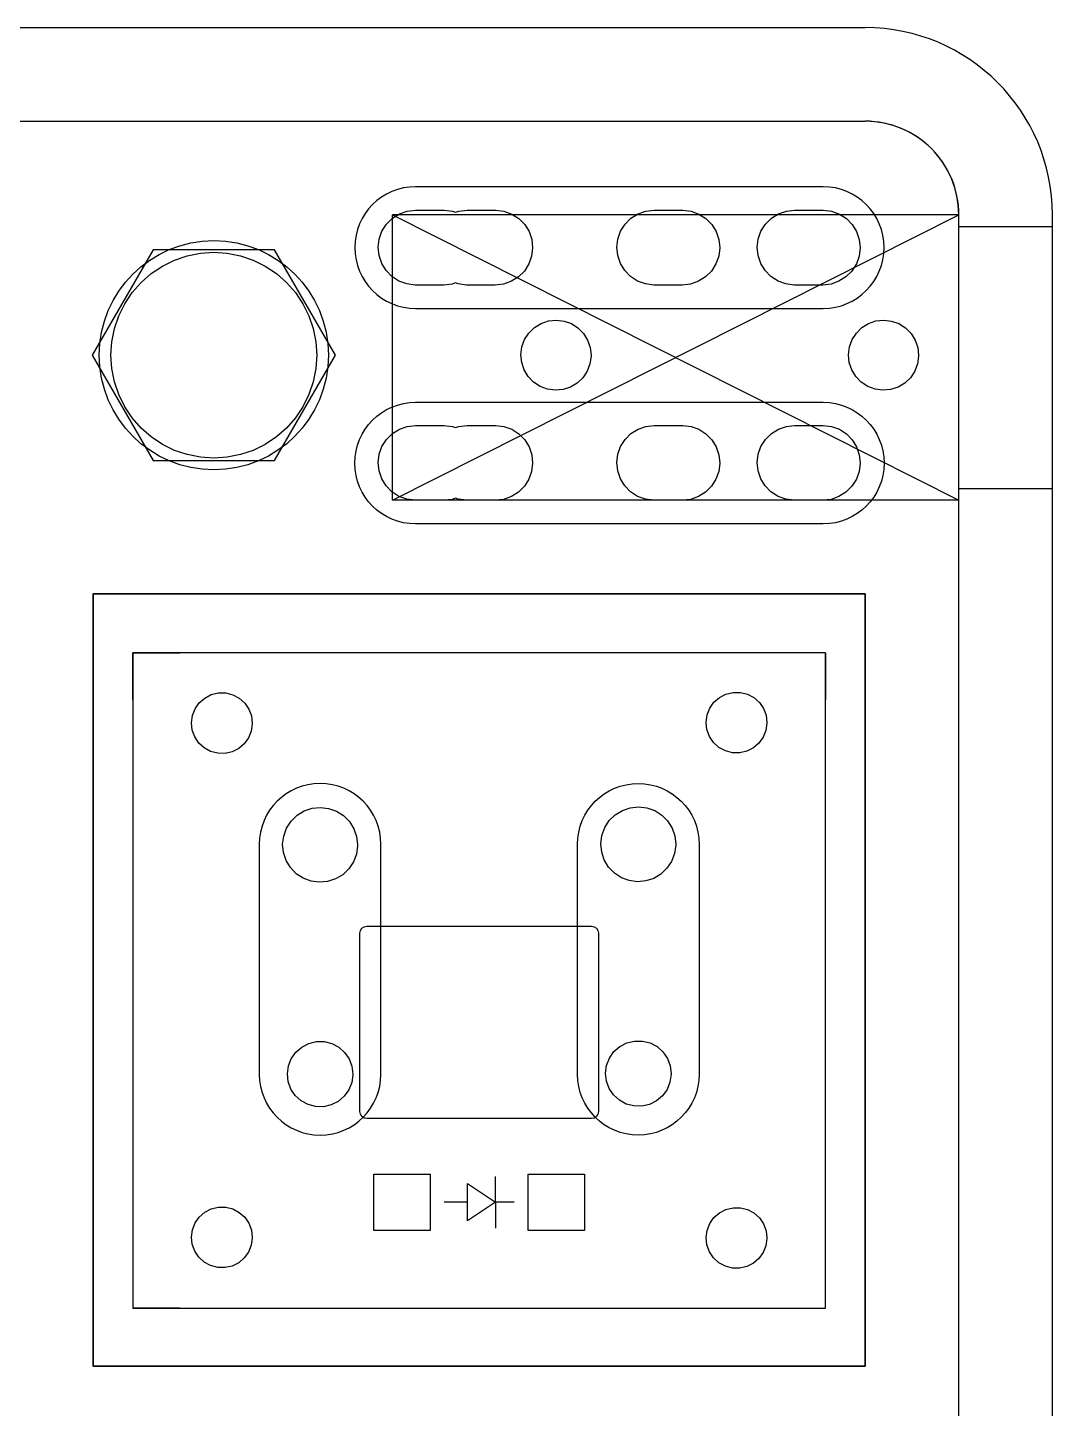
# Model space of a CAD drawing. Header units: inches. Extents: x -4 to 333, y -4 to 107.
# Drawn here: x 95.98 to 117.88, y 70.47 to 99.98 of the extents above; entities that cross this region are included whole.
import ezdxf

# ---------------------------------------------------------------- set-up
doc = ezdxf.new("R2010")
doc.units = ezdxf.units.IN
doc.header["$MEASUREMENT"] = 0
doc.layers.get('0').update_dxf_attribs({"color": 1})
for name, color, linetype in [('KICAD_EXPORT', 12, 'Continuous'), ('OUTLINE_CASE', 5, 'Continuous'), ('OUTLINE_CURVED', 6, 'Continuous')]:
    doc.layers.add(name, color=color, linetype=linetype)

# ---------------------------------------------------------------- blocks, each defined once
blk = doc.blocks.new('switch')
for points in [[(75.655, 33.601), (75.655, 17.101), (92.155, 17.101), (92.155, 33.601), (75.655, 33.601)], [(76.505, 32.339), (76.505, 18.339), (91.305, 18.339), (91.305, 32.339), (76.505, 32.339)]]:
    blk.add_lwpolyline(points)
for points in [[(79.205, 28.25), (79.205, 23.336, 1), (81.805, 23.336), (81.805, 28.25, 1)], [(88.605, 28.25), (88.605, 23.336, -1), (86.005, 23.336), (86.005, 28.25, -1)]]:
    blk.add_lwpolyline(points, format="xyb", close=True)

msp = doc.modelspace()

# ---------------------------------------------------------------- linework, layer by layer
at = {"linetype": 'Continuous'}
for p, q in [((115.882, 95.976), (103.782, 95.976)), ((103.782, 89.876), (103.782, 95.976)), ((115.882, 89.876), (115.882, 95.976)), ((115.882, 95.726), (117.882, 95.726)), ((117.882, 90.126), (117.882, 95.726)), ((115.882, 90.126), (117.882, 90.126)), ((115.882, 89.876), (103.782, 89.876))]:
    msp.add_line(p, q, dxfattribs=at)
for p, q in [((103.782, 89.876), (115.882, 95.976)), ((103.782, 95.976), (115.882, 89.876))]:
    msp.add_line(p, q)
at = {"layer": 'KICAD_EXPORT', "linetype": 'Continuous'}
for p, q in [((82.882, 97.976), (113.882, 97.976)), ((103.65, 95.777), (103.776, 95.903)), ((103.65, 95.777), (103.776, 95.903)), ((103.776, 95.903), (103.928, 95.997)), ((103.776, 95.903), (103.928, 95.997)), ((103.928, 95.997), (104.096, 96.056)), ((103.928, 95.997), (104.096, 96.056)), ((104.096, 96.056), (104.273, 96.076)), ((104.096, 96.056), (104.273, 96.076)), ((104.273, 96.076), (104.873, 96.076)), ((104.273, 96.076), (104.873, 96.076)), ((104.873, 96.076), (104.885, 96.076)), ((104.873, 96.076), (104.885, 96.076)), ((104.885, 96.076), (105.062, 96.054)), ((104.885, 96.076), (105.062, 96.054)), ((105.062, 96.054), (105.124, 96.031)), ((105.062, 96.054), (105.124, 96.031)), ((105.124, 96.031), (105.196, 96.056)), ((105.124, 96.031), (105.196, 96.056)), ((105.196, 96.056), (105.373, 96.076)), ((105.196, 96.056), (105.373, 96.076)), ((105.373, 96.076), (105.973, 96.076)), ((105.373, 96.076), (105.973, 96.076)), ((105.973, 96.076), (105.985, 96.076)), ((105.973, 96.076), (105.985, 96.076)), ((105.985, 96.076), (106.162, 96.054)), ((105.985, 96.076), (106.162, 96.054)), ((106.162, 96.054), (106.329, 95.993)), ((106.162, 96.054), (106.329, 95.993)), ((106.329, 95.993), (106.479, 95.896)), ((106.329, 95.993), (106.479, 95.896)), ((106.479, 95.896), (106.604, 95.769)), ((106.479, 95.896), (106.604, 95.769)), ((108.75, 95.777), (108.876, 95.903)), ((108.75, 95.777), (108.876, 95.903)), ((108.876, 95.903), (109.028, 95.997)), ((108.876, 95.903), (109.028, 95.997)), ((109.028, 95.997), (109.196, 96.056)), ((109.028, 95.997), (109.196, 96.056)), ((109.196, 96.056), (109.373, 96.076)), ((109.196, 96.056), (109.373, 96.076)), ((109.373, 96.076), (109.973, 96.076)), ((109.373, 96.076), (109.973, 96.076)), ((109.973, 96.076), (109.985, 96.076)), ((109.973, 96.076), (109.985, 96.076)), ((109.985, 96.076), (110.162, 96.054)), ((109.985, 96.076), (110.162, 96.054)), ((110.162, 96.054), (110.329, 95.993)), ((110.162, 96.054), (110.329, 95.993)), ((110.329, 95.993), (110.479, 95.896)), ((110.329, 95.993), (110.479, 95.896)), ((110.479, 95.896), (110.604, 95.769)), ((110.479, 95.896), (110.604, 95.769)), ((111.75, 95.777), (111.876, 95.903)), ((111.75, 95.777), (111.876, 95.903)), ((111.876, 95.903), (112.028, 95.997)), ((111.876, 95.903), (112.028, 95.997)), ((112.028, 95.997), (112.196, 96.056)), ((112.028, 95.997), (112.196, 96.056)), ((112.196, 96.056), (112.373, 96.076)), ((112.196, 96.056), (112.373, 96.076)), ((112.373, 96.076), (112.973, 96.076)), ((112.373, 96.076), (112.973, 96.076)), ((112.973, 96.076), (112.985, 96.076)), ((112.973, 96.076), (112.985, 96.076)), ((112.985, 96.076), (113.162, 96.054)), ((112.985, 96.076), (113.162, 96.054)), ((113.162, 96.054), (113.329, 95.993)), ((113.162, 96.054), (113.329, 95.993)), ((113.329, 95.993), (113.479, 95.896)), ((113.329, 95.993), (113.479, 95.896)), ((113.479, 95.896), (113.604, 95.769)), ((113.479, 95.896), (113.604, 95.769)), ((115.882, 41.756), (115.882, 95.976)), ((103.495, 95.459), (103.554, 95.627)), ((103.495, 95.459), (103.554, 95.627)), ((103.554, 95.627), (103.65, 95.777)), ((103.554, 95.627), (103.65, 95.777)), ((106.604, 95.769), (106.697, 95.617)), ((106.604, 95.769), (106.697, 95.617)), ((106.697, 95.617), (106.755, 95.448)), ((106.697, 95.617), (106.755, 95.448)), ((108.595, 95.459), (108.654, 95.627)), ((108.595, 95.459), (108.654, 95.627)), ((108.654, 95.627), (108.75, 95.777)), ((108.654, 95.627), (108.75, 95.777)), ((110.604, 95.769), (110.697, 95.617)), ((110.604, 95.769), (110.697, 95.617)), ((110.697, 95.617), (110.755, 95.448)), ((110.697, 95.617), (110.755, 95.448)), ((111.595, 95.459), (111.654, 95.627)), ((111.595, 95.459), (111.654, 95.627)), ((111.654, 95.627), (111.75, 95.777)), ((111.654, 95.627), (111.75, 95.777)), ((113.604, 95.769), (113.697, 95.617)), ((113.604, 95.769), (113.697, 95.617)), ((113.697, 95.617), (113.755, 95.448)), ((113.697, 95.617), (113.755, 95.448)), ((103.473, 95.282), (103.495, 95.459)), ((103.473, 95.282), (103.495, 95.459)), ((106.755, 95.448), (106.773, 95.27)), ((106.755, 95.448), (106.773, 95.27)), ((108.573, 95.282), (108.595, 95.459)), ((108.573, 95.282), (108.595, 95.459)), ((110.755, 95.448), (110.773, 95.27)), ((110.755, 95.448), (110.773, 95.27)), ((111.573, 95.282), (111.595, 95.459)), ((111.573, 95.282), (111.595, 95.459)), ((113.755, 95.448), (113.773, 95.27)), ((113.755, 95.448), (113.773, 95.27)), ((98.861, 94.881), (99.119, 95.009)), ((98.861, 94.881), (99.119, 95.009)), ((99.119, 95.009), (99.391, 95.101)), ((99.119, 95.009), (99.391, 95.101)), ((99.391, 95.101), (99.674, 95.157)), ((99.391, 95.101), (99.674, 95.157)), ((99.674, 95.157), (99.961, 95.176)), ((99.674, 95.157), (99.961, 95.176)), ((99.961, 95.176), (100.248, 95.157)), ((99.961, 95.176), (100.248, 95.157)), ((100.248, 95.157), (100.53, 95.101)), ((100.248, 95.157), (100.53, 95.101)), ((100.53, 95.101), (100.803, 95.009)), ((100.53, 95.101), (100.803, 95.009)), ((100.803, 95.009), (101.061, 94.881)), ((100.803, 95.009), (101.061, 94.881)), ((103.492, 95.104), (103.473, 95.282)), ((103.492, 95.104), (103.473, 95.282)), ((103.55, 94.935), (103.492, 95.104)), ((103.55, 94.935), (103.492, 95.104)), ((106.752, 95.093), (106.692, 94.925)), ((106.752, 95.093), (106.692, 94.925)), ((106.773, 95.27), (106.752, 95.093)), ((106.773, 95.27), (106.752, 95.093)), ((108.592, 95.104), (108.573, 95.282)), ((108.592, 95.104), (108.573, 95.282)), ((108.65, 94.935), (108.592, 95.104)), ((108.65, 94.935), (108.592, 95.104)), ((110.752, 95.093), (110.692, 94.925)), ((110.752, 95.093), (110.692, 94.925)), ((110.773, 95.27), (110.752, 95.093)), ((110.773, 95.27), (110.752, 95.093)), ((111.592, 95.104), (111.573, 95.282)), ((111.592, 95.104), (111.573, 95.282)), ((111.65, 94.935), (111.592, 95.104)), ((111.65, 94.935), (111.592, 95.104)), ((113.752, 95.093), (113.692, 94.925)), ((113.752, 95.093), (113.692, 94.925)), ((113.773, 95.27), (113.752, 95.093)), ((113.773, 95.27), (113.752, 95.093)), ((98.405, 94.532), (98.622, 94.721)), ((98.405, 94.532), (98.622, 94.721)), ((98.622, 94.721), (98.861, 94.881)), ((98.622, 94.721), (98.861, 94.881)), ((101.061, 94.881), (101.3, 94.721)), ((101.061, 94.881), (101.3, 94.721)), ((101.3, 94.721), (101.517, 94.532)), ((101.3, 94.721), (101.517, 94.532)), ((103.643, 94.783), (103.55, 94.935)), ((103.643, 94.783), (103.55, 94.935)), ((103.768, 94.656), (103.643, 94.783)), ((103.768, 94.656), (103.643, 94.783)), ((106.597, 94.775), (106.47, 94.649)), ((106.597, 94.775), (106.47, 94.649)), ((106.692, 94.925), (106.597, 94.775)), ((106.692, 94.925), (106.597, 94.775)), ((108.743, 94.783), (108.65, 94.935)), ((108.743, 94.783), (108.65, 94.935)), ((108.868, 94.656), (108.743, 94.783)), ((108.868, 94.656), (108.743, 94.783)), ((110.597, 94.775), (110.47, 94.649)), ((110.597, 94.775), (110.47, 94.649)), ((110.692, 94.925), (110.597, 94.775)), ((110.692, 94.925), (110.597, 94.775)), ((111.743, 94.783), (111.65, 94.935)), ((111.743, 94.783), (111.65, 94.935)), ((111.868, 94.656), (111.743, 94.783)), ((111.868, 94.656), (111.743, 94.783)), ((113.597, 94.775), (113.47, 94.649)), ((113.597, 94.775), (113.47, 94.649)), ((113.692, 94.925), (113.597, 94.775)), ((113.692, 94.925), (113.597, 94.775)), ((98.216, 94.315), (98.405, 94.532)), ((98.216, 94.315), (98.405, 94.532)), ((101.517, 94.532), (101.706, 94.315)), ((101.517, 94.532), (101.706, 94.315)), ((103.918, 94.559), (103.768, 94.656)), ((103.918, 94.559), (103.768, 94.656)), ((104.085, 94.498), (103.918, 94.559)), ((104.085, 94.498), (103.918, 94.559)), ((104.262, 94.476), (104.085, 94.498)), ((104.262, 94.476), (104.085, 94.498)), ((104.273, 94.476), (104.262, 94.476)), ((104.273, 94.476), (104.262, 94.476)), ((104.873, 94.476), (104.273, 94.476)), ((104.873, 94.476), (104.273, 94.476)), ((105.051, 94.496), (104.873, 94.476)), ((105.051, 94.496), (104.873, 94.476)), ((105.123, 94.521), (105.051, 94.496)), ((105.123, 94.521), (105.051, 94.496)), ((105.185, 94.498), (105.123, 94.521)), ((105.185, 94.498), (105.123, 94.521)), ((105.362, 94.476), (105.185, 94.498)), ((105.362, 94.476), (105.185, 94.498)), ((105.373, 94.476), (105.362, 94.476)), ((105.373, 94.476), (105.362, 94.476)), ((105.973, 94.476), (105.373, 94.476)), ((105.973, 94.476), (105.373, 94.476)), ((106.151, 94.496), (105.973, 94.476)), ((106.151, 94.496), (105.973, 94.476)), ((106.319, 94.555), (106.151, 94.496)), ((106.319, 94.555), (106.151, 94.496)), ((106.47, 94.649), (106.319, 94.555)), ((106.47, 94.649), (106.319, 94.555)), ((109.018, 94.559), (108.868, 94.656)), ((109.018, 94.559), (108.868, 94.656)), ((109.185, 94.498), (109.018, 94.559)), ((109.185, 94.498), (109.018, 94.559)), ((109.362, 94.476), (109.185, 94.498)), ((109.362, 94.476), (109.185, 94.498)), ((109.373, 94.476), (109.362, 94.476)), ((109.373, 94.476), (109.362, 94.476)), ((109.973, 94.476), (109.373, 94.476)), ((109.973, 94.476), (109.373, 94.476)), ((110.151, 94.496), (109.973, 94.476)), ((110.151, 94.496), (109.973, 94.476)), ((110.319, 94.555), (110.151, 94.496)), ((110.319, 94.555), (110.151, 94.496)), ((110.47, 94.649), (110.319, 94.555)), ((110.47, 94.649), (110.319, 94.555)), ((112.018, 94.559), (111.868, 94.656)), ((112.018, 94.559), (111.868, 94.656)), ((112.185, 94.498), (112.018, 94.559)), ((112.185, 94.498), (112.018, 94.559)), ((112.362, 94.476), (112.185, 94.498)), ((112.362, 94.476), (112.185, 94.498)), ((112.373, 94.476), (112.362, 94.476)), ((112.373, 94.476), (112.362, 94.476)), ((112.973, 94.476), (112.373, 94.476)), ((112.973, 94.476), (112.373, 94.476)), ((113.151, 94.496), (112.973, 94.476)), ((113.151, 94.496), (112.973, 94.476)), ((113.319, 94.555), (113.151, 94.496)), ((113.319, 94.555), (113.151, 94.496)), ((113.47, 94.649), (113.319, 94.555)), ((113.47, 94.649), (113.319, 94.555)), ((98.056, 94.076), (98.216, 94.315)), ((98.056, 94.076), (98.216, 94.315)), ((101.706, 94.315), (101.866, 94.076)), ((101.706, 94.315), (101.866, 94.076)), ((97.928, 93.818), (98.056, 94.076)), ((97.928, 93.818), (98.056, 94.076)), ((101.866, 94.076), (101.993, 93.818)), ((101.866, 94.076), (101.993, 93.818)), ((97.78, 93.263), (97.836, 93.545)), ((97.78, 93.263), (97.836, 93.545)), ((97.836, 93.545), (97.928, 93.818)), ((97.836, 93.545), (97.928, 93.818)), ((101.993, 93.818), (102.086, 93.545)), ((101.993, 93.818), (102.086, 93.545)), ((102.086, 93.545), (102.142, 93.263)), ((102.086, 93.545), (102.142, 93.263)), ((106.692, 93.45), (106.812, 93.567)), ((106.692, 93.45), (106.812, 93.567)), ((106.812, 93.567), (106.954, 93.655)), ((106.812, 93.567), (106.954, 93.655)), ((106.954, 93.655), (107.112, 93.708)), ((106.954, 93.655), (107.112, 93.708)), ((107.112, 93.708), (107.279, 93.726)), ((107.112, 93.708), (107.279, 93.726)), ((107.279, 93.726), (107.445, 93.706)), ((107.279, 93.726), (107.445, 93.706)), ((107.445, 93.706), (107.602, 93.65)), ((107.445, 93.706), (107.602, 93.65)), ((107.602, 93.65), (107.743, 93.56)), ((107.602, 93.65), (107.743, 93.56)), ((107.743, 93.56), (107.861, 93.442)), ((107.743, 93.56), (107.861, 93.442)), ((113.692, 93.45), (113.812, 93.567)), ((113.692, 93.45), (113.812, 93.567)), ((113.812, 93.567), (113.954, 93.655)), ((113.812, 93.567), (113.954, 93.655)), ((113.954, 93.655), (114.112, 93.708)), ((113.954, 93.655), (114.112, 93.708)), ((114.112, 93.708), (114.279, 93.726)), ((114.112, 93.708), (114.279, 93.726)), ((114.279, 93.726), (114.445, 93.706)), ((114.279, 93.726), (114.445, 93.706)), ((114.445, 93.706), (114.602, 93.65)), ((114.445, 93.706), (114.602, 93.65)), ((114.602, 93.65), (114.743, 93.56)), ((114.602, 93.65), (114.743, 93.56)), ((114.743, 93.56), (114.861, 93.442)), ((114.743, 93.56), (114.861, 93.442)), ((97.761, 92.976), (97.78, 93.263)), ((97.761, 92.976), (97.78, 93.263)), ((102.142, 93.263), (102.161, 92.976)), ((102.142, 93.263), (102.161, 92.976)), ((106.544, 93.152), (106.602, 93.309)), ((106.544, 93.152), (106.602, 93.309)), ((106.602, 93.309), (106.692, 93.45)), ((106.602, 93.309), (106.692, 93.45)), ((107.861, 93.442), (107.95, 93.3)), ((107.861, 93.442), (107.95, 93.3)), ((107.95, 93.3), (108.005, 93.142)), ((107.95, 93.3), (108.005, 93.142)), ((113.544, 93.152), (113.602, 93.309)), ((113.544, 93.152), (113.602, 93.309)), ((113.602, 93.309), (113.692, 93.45)), ((113.602, 93.309), (113.692, 93.45)), ((114.861, 93.442), (114.95, 93.3)), ((114.861, 93.442), (114.95, 93.3)), ((114.95, 93.3), (115.005, 93.142)), ((114.95, 93.3), (115.005, 93.142)), ((97.78, 92.689), (97.761, 92.976)), ((97.78, 92.689), (97.761, 92.976)), ((102.161, 92.976), (102.142, 92.689)), ((102.161, 92.976), (102.142, 92.689)), ((106.523, 92.986), (106.544, 93.152)), ((106.523, 92.986), (106.544, 93.152)), ((106.54, 92.82), (106.523, 92.986)), ((106.54, 92.82), (106.523, 92.986)), ((108.023, 92.955), (108, 92.789)), ((108.023, 92.955), (108, 92.789)), ((108.005, 93.142), (108.023, 92.976)), ((108.005, 93.142), (108.023, 92.976)), ((108.023, 92.976), (108.023, 92.955)), ((108.023, 92.976), (108.023, 92.955)), ((113.523, 92.986), (113.544, 93.152)), ((113.523, 92.986), (113.544, 93.152)), ((113.54, 92.82), (113.523, 92.986)), ((113.54, 92.82), (113.523, 92.986)), ((115.023, 92.955), (115, 92.789)), ((115.023, 92.955), (115, 92.789)), ((115.005, 93.142), (115.023, 92.976)), ((115.005, 93.142), (115.023, 92.976)), ((115.023, 92.976), (115.023, 92.955)), ((115.023, 92.976), (115.023, 92.955)), ((97.836, 92.407), (97.78, 92.689)), ((97.836, 92.407), (97.78, 92.689)), ((102.142, 92.689), (102.086, 92.407)), ((102.142, 92.689), (102.086, 92.407)), ((106.593, 92.661), (106.54, 92.82)), ((106.593, 92.661), (106.54, 92.82)), ((106.679, 92.518), (106.593, 92.661)), ((106.679, 92.518), (106.593, 92.661)), ((108, 92.789), (107.94, 92.633)), ((108, 92.789), (107.94, 92.633)), ((113.593, 92.661), (113.54, 92.82)), ((113.593, 92.661), (113.54, 92.82)), ((113.679, 92.518), (113.593, 92.661)), ((113.679, 92.518), (113.593, 92.661)), ((115, 92.789), (114.94, 92.633)), ((115, 92.789), (114.94, 92.633)), ((97.928, 92.134), (97.836, 92.407)), ((97.928, 92.134), (97.836, 92.407)), ((102.086, 92.407), (101.993, 92.134)), ((102.086, 92.407), (101.993, 92.134)), ((106.795, 92.398), (106.679, 92.518)), ((106.795, 92.398), (106.679, 92.518)), ((106.935, 92.307), (106.795, 92.398)), ((106.935, 92.307), (106.795, 92.398)), ((107.727, 92.379), (107.583, 92.293)), ((107.727, 92.379), (107.583, 92.293)), ((107.848, 92.494), (107.727, 92.379)), ((107.848, 92.494), (107.727, 92.379)), ((107.94, 92.633), (107.848, 92.494)), ((107.94, 92.633), (107.848, 92.494)), ((113.795, 92.398), (113.679, 92.518)), ((113.795, 92.398), (113.679, 92.518)), ((113.935, 92.307), (113.795, 92.398)), ((113.935, 92.307), (113.795, 92.398)), ((114.727, 92.379), (114.583, 92.293)), ((114.727, 92.379), (114.583, 92.293)), ((114.848, 92.494), (114.727, 92.379)), ((114.848, 92.494), (114.727, 92.379)), ((114.94, 92.633), (114.848, 92.494)), ((114.94, 92.633), (114.848, 92.494)), ((98.056, 91.876), (97.928, 92.134)), ((98.056, 91.876), (97.928, 92.134)), ((101.993, 92.134), (101.866, 91.876)), ((101.993, 92.134), (101.866, 91.876)), ((107.092, 92.248), (106.935, 92.307)), ((107.092, 92.248), (106.935, 92.307)), ((107.258, 92.226), (107.092, 92.248)), ((107.258, 92.226), (107.092, 92.248)), ((107.424, 92.241), (107.258, 92.226)), ((107.424, 92.241), (107.258, 92.226)), ((107.583, 92.293), (107.424, 92.241)), ((107.583, 92.293), (107.424, 92.241)), ((114.092, 92.248), (113.935, 92.307)), ((114.092, 92.248), (113.935, 92.307)), ((114.258, 92.226), (114.092, 92.248)), ((114.258, 92.226), (114.092, 92.248)), ((114.424, 92.241), (114.258, 92.226)), ((114.424, 92.241), (114.258, 92.226)), ((114.583, 92.293), (114.424, 92.241)), ((114.583, 92.293), (114.424, 92.241)), ((98.216, 91.637), (98.056, 91.876)), ((98.216, 91.637), (98.056, 91.876)), ((101.866, 91.876), (101.706, 91.637)), ((101.866, 91.876), (101.706, 91.637)), ((98.405, 91.42), (98.216, 91.637)), ((98.405, 91.42), (98.216, 91.637)), ((101.706, 91.637), (101.517, 91.42)), ((101.706, 91.637), (101.517, 91.42)), ((104.096, 91.456), (104.273, 91.476)), ((104.096, 91.456), (104.273, 91.476)), ((104.273, 91.476), (104.873, 91.476)), ((104.273, 91.476), (104.873, 91.476)), ((104.873, 91.476), (104.885, 91.476)), ((104.873, 91.476), (104.885, 91.476)), ((104.885, 91.476), (105.062, 91.454)), ((104.885, 91.476), (105.062, 91.454)), ((105.196, 91.456), (105.373, 91.476)), ((105.196, 91.456), (105.373, 91.476)), ((105.373, 91.476), (105.973, 91.476)), ((105.373, 91.476), (105.973, 91.476)), ((105.973, 91.476), (105.985, 91.476)), ((105.973, 91.476), (105.985, 91.476)), ((105.985, 91.476), (106.162, 91.454)), ((105.985, 91.476), (106.162, 91.454)), ((109.196, 91.456), (109.373, 91.476)), ((109.196, 91.456), (109.373, 91.476)), ((109.373, 91.476), (109.973, 91.476)), ((109.373, 91.476), (109.973, 91.476)), ((109.973, 91.476), (109.985, 91.476)), ((109.973, 91.476), (109.985, 91.476)), ((109.985, 91.476), (110.162, 91.454)), ((109.985, 91.476), (110.162, 91.454)), ((112.196, 91.456), (112.373, 91.476)), ((112.196, 91.456), (112.373, 91.476)), ((112.373, 91.476), (112.973, 91.476)), ((112.373, 91.476), (112.973, 91.476)), ((112.973, 91.476), (112.985, 91.476)), ((112.973, 91.476), (112.985, 91.476)), ((112.985, 91.476), (113.162, 91.454)), ((112.985, 91.476), (113.162, 91.454)), ((98.622, 91.231), (98.405, 91.42)), ((98.622, 91.231), (98.405, 91.42)), ((98.861, 91.071), (98.622, 91.231)), ((98.861, 91.071), (98.622, 91.231)), ((101.3, 91.231), (101.061, 91.071)), ((101.3, 91.231), (101.061, 91.071)), ((101.517, 91.42), (101.3, 91.231)), ((101.517, 91.42), (101.3, 91.231)), ((103.554, 91.027), (103.65, 91.177)), ((103.554, 91.027), (103.65, 91.177)), ((103.65, 91.177), (103.776, 91.303)), ((103.65, 91.177), (103.776, 91.303)), ((103.776, 91.303), (103.928, 91.397)), ((103.776, 91.303), (103.928, 91.397)), ((103.928, 91.397), (104.096, 91.456)), ((103.928, 91.397), (104.096, 91.456)), ((105.062, 91.454), (105.124, 91.431)), ((105.062, 91.454), (105.124, 91.431)), ((105.124, 91.431), (105.196, 91.456)), ((105.124, 91.431), (105.196, 91.456)), ((106.162, 91.454), (106.329, 91.393)), ((106.162, 91.454), (106.329, 91.393)), ((106.329, 91.393), (106.479, 91.296)), ((106.329, 91.393), (106.479, 91.296)), ((106.479, 91.296), (106.604, 91.169)), ((106.479, 91.296), (106.604, 91.169)), ((108.654, 91.027), (108.75, 91.177)), ((108.654, 91.027), (108.75, 91.177)), ((108.75, 91.177), (108.876, 91.303)), ((108.75, 91.177), (108.876, 91.303)), ((108.876, 91.303), (109.028, 91.397)), ((108.876, 91.303), (109.028, 91.397)), ((109.028, 91.397), (109.196, 91.456)), ((109.028, 91.397), (109.196, 91.456)), ((110.162, 91.454), (110.329, 91.393)), ((110.162, 91.454), (110.329, 91.393)), ((110.329, 91.393), (110.479, 91.296)), ((110.329, 91.393), (110.479, 91.296)), ((110.479, 91.296), (110.604, 91.169)), ((110.479, 91.296), (110.604, 91.169)), ((111.654, 91.027), (111.75, 91.177)), ((111.654, 91.027), (111.75, 91.177)), ((111.75, 91.177), (111.876, 91.303)), ((111.75, 91.177), (111.876, 91.303)), ((111.876, 91.303), (112.028, 91.397)), ((111.876, 91.303), (112.028, 91.397)), ((112.028, 91.397), (112.196, 91.456)), ((112.028, 91.397), (112.196, 91.456)), ((113.162, 91.454), (113.329, 91.393)), ((113.162, 91.454), (113.329, 91.393)), ((113.329, 91.393), (113.479, 91.296)), ((113.329, 91.393), (113.479, 91.296)), ((113.479, 91.296), (113.604, 91.169)), ((113.479, 91.296), (113.604, 91.169)), ((99.119, 90.943), (98.861, 91.071)), ((99.119, 90.943), (98.861, 91.071)), ((99.391, 90.851), (99.119, 90.943)), ((99.391, 90.851), (99.119, 90.943)), ((100.803, 90.943), (100.53, 90.851)), ((100.803, 90.943), (100.53, 90.851)), ((101.061, 91.071), (100.803, 90.943)), ((101.061, 91.071), (100.803, 90.943)), ((103.495, 90.859), (103.554, 91.027)), ((103.495, 90.859), (103.554, 91.027)), ((106.604, 91.169), (106.697, 91.017)), ((106.604, 91.169), (106.697, 91.017)), ((106.697, 91.017), (106.755, 90.848)), ((106.697, 91.017), (106.755, 90.848)), ((108.595, 90.859), (108.654, 91.027)), ((108.595, 90.859), (108.654, 91.027)), ((110.604, 91.169), (110.697, 91.017)), ((110.604, 91.169), (110.697, 91.017)), ((110.697, 91.017), (110.755, 90.848)), ((110.697, 91.017), (110.755, 90.848)), ((111.595, 90.859), (111.654, 91.027)), ((111.595, 90.859), (111.654, 91.027)), ((113.604, 91.169), (113.697, 91.017)), ((113.604, 91.169), (113.697, 91.017)), ((113.697, 91.017), (113.755, 90.848)), ((113.697, 91.017), (113.755, 90.848)), ((99.674, 90.795), (99.391, 90.851)), ((99.674, 90.795), (99.391, 90.851)), ((99.961, 90.776), (99.674, 90.795)), ((99.961, 90.776), (99.674, 90.795)), ((100.248, 90.795), (99.961, 90.776)), ((100.248, 90.795), (99.961, 90.776)), ((100.53, 90.851), (100.248, 90.795)), ((100.53, 90.851), (100.248, 90.795)), ((103.473, 90.682), (103.495, 90.859)), ((103.473, 90.682), (103.495, 90.859)), ((103.492, 90.504), (103.473, 90.682)), ((103.492, 90.504), (103.473, 90.682)), ((106.773, 90.67), (106.752, 90.493)), ((106.773, 90.67), (106.752, 90.493)), ((106.755, 90.848), (106.773, 90.67)), ((106.755, 90.848), (106.773, 90.67)), ((108.573, 90.682), (108.595, 90.859)), ((108.573, 90.682), (108.595, 90.859)), ((108.592, 90.504), (108.573, 90.682)), ((108.592, 90.504), (108.573, 90.682)), ((110.773, 90.67), (110.752, 90.493)), ((110.773, 90.67), (110.752, 90.493)), ((110.755, 90.848), (110.773, 90.67)), ((110.755, 90.848), (110.773, 90.67)), ((111.573, 90.682), (111.595, 90.859)), ((111.573, 90.682), (111.595, 90.859)), ((111.592, 90.504), (111.573, 90.682)), ((111.592, 90.504), (111.573, 90.682)), ((113.773, 90.67), (113.752, 90.493)), ((113.773, 90.67), (113.752, 90.493)), ((113.755, 90.848), (113.773, 90.67)), ((113.755, 90.848), (113.773, 90.67)), ((103.55, 90.335), (103.492, 90.504)), ((103.55, 90.335), (103.492, 90.504)), ((103.643, 90.183), (103.55, 90.335)), ((103.643, 90.183), (103.55, 90.335)), ((106.692, 90.325), (106.597, 90.175)), ((106.692, 90.325), (106.597, 90.175)), ((106.752, 90.493), (106.692, 90.325)), ((106.752, 90.493), (106.692, 90.325)), ((108.65, 90.335), (108.592, 90.504)), ((108.65, 90.335), (108.592, 90.504)), ((108.743, 90.183), (108.65, 90.335)), ((108.743, 90.183), (108.65, 90.335)), ((110.692, 90.325), (110.597, 90.175)), ((110.692, 90.325), (110.597, 90.175)), ((110.752, 90.493), (110.692, 90.325)), ((110.752, 90.493), (110.692, 90.325)), ((111.65, 90.335), (111.592, 90.504)), ((111.65, 90.335), (111.592, 90.504)), ((111.743, 90.183), (111.65, 90.335)), ((111.743, 90.183), (111.65, 90.335)), ((113.692, 90.325), (113.597, 90.175)), ((113.692, 90.325), (113.597, 90.175)), ((113.752, 90.493), (113.692, 90.325)), ((113.752, 90.493), (113.692, 90.325)), ((103.768, 90.056), (103.643, 90.183)), ((103.768, 90.056), (103.643, 90.183)), ((103.918, 89.959), (103.768, 90.056)), ((103.918, 89.959), (103.768, 90.056)), ((106.47, 90.049), (106.319, 89.955)), ((106.47, 90.049), (106.319, 89.955)), ((106.597, 90.175), (106.47, 90.049)), ((106.597, 90.175), (106.47, 90.049)), ((108.868, 90.056), (108.743, 90.183)), ((108.868, 90.056), (108.743, 90.183)), ((109.018, 89.959), (108.868, 90.056)), ((109.018, 89.959), (108.868, 90.056)), ((110.47, 90.049), (110.319, 89.955)), ((110.47, 90.049), (110.319, 89.955)), ((110.597, 90.175), (110.47, 90.049)), ((110.597, 90.175), (110.47, 90.049)), ((111.868, 90.056), (111.743, 90.183)), ((111.868, 90.056), (111.743, 90.183)), ((112.018, 89.959), (111.868, 90.056)), ((112.018, 89.959), (111.868, 90.056)), ((113.47, 90.049), (113.319, 89.955)), ((113.47, 90.049), (113.319, 89.955)), ((113.597, 90.175), (113.47, 90.049)), ((113.597, 90.175), (113.47, 90.049)), ((104.085, 89.898), (103.918, 89.959)), ((104.085, 89.898), (103.918, 89.959)), ((104.262, 89.876), (104.085, 89.898)), ((104.262, 89.876), (104.085, 89.898)), ((104.273, 89.876), (104.262, 89.876)), ((104.273, 89.876), (104.262, 89.876)), ((104.873, 89.876), (104.273, 89.876)), ((104.873, 89.876), (104.273, 89.876)), ((105.051, 89.896), (104.873, 89.876)), ((105.051, 89.896), (104.873, 89.876)), ((105.123, 89.921), (105.051, 89.896)), ((105.123, 89.921), (105.051, 89.896)), ((105.185, 89.898), (105.123, 89.921)), ((105.185, 89.898), (105.123, 89.921)), ((105.362, 89.876), (105.185, 89.898)), ((105.362, 89.876), (105.185, 89.898)), ((105.373, 89.876), (105.362, 89.876)), ((105.373, 89.876), (105.362, 89.876)), ((105.973, 89.876), (105.373, 89.876)), ((105.973, 89.876), (105.373, 89.876)), ((106.151, 89.896), (105.973, 89.876)), ((106.151, 89.896), (105.973, 89.876)), ((106.319, 89.955), (106.151, 89.896)), ((106.319, 89.955), (106.151, 89.896)), ((109.185, 89.898), (109.018, 89.959)), ((109.185, 89.898), (109.018, 89.959)), ((109.362, 89.876), (109.185, 89.898)), ((109.362, 89.876), (109.185, 89.898)), ((109.373, 89.876), (109.362, 89.876)), ((109.373, 89.876), (109.362, 89.876)), ((109.973, 89.876), (109.373, 89.876)), ((109.973, 89.876), (109.373, 89.876)), ((110.151, 89.896), (109.973, 89.876)), ((110.151, 89.896), (109.973, 89.876)), ((110.319, 89.955), (110.151, 89.896)), ((110.319, 89.955), (110.151, 89.896)), ((112.185, 89.898), (112.018, 89.959)), ((112.185, 89.898), (112.018, 89.959)), ((112.362, 89.876), (112.185, 89.898)), ((112.362, 89.876), (112.185, 89.898)), ((112.373, 89.876), (112.362, 89.876)), ((112.373, 89.876), (112.362, 89.876)), ((112.973, 89.876), (112.373, 89.876)), ((112.973, 89.876), (112.373, 89.876)), ((113.151, 89.896), (112.973, 89.876)), ((113.151, 89.896), (112.973, 89.876)), ((113.319, 89.955), (113.151, 89.896)), ((113.319, 89.955), (113.151, 89.896)), ((97.382, 71.376), (97.382, 87.876)), ((97.382, 87.876), (113.882, 87.876)), ((113.882, 87.876), (113.882, 71.376)), ((98.232, 85.614), (98.232, 86.614)), ((98.232, 86.614), (99.232, 86.614)), ((113.032, 86.614), (112.032, 86.614)), ((113.032, 86.614), (113.032, 85.614)), ((99.649, 85.549), (99.767, 85.651)), ((99.649, 85.549), (99.767, 85.651)), ((99.767, 85.651), (99.906, 85.723)), ((99.767, 85.651), (99.906, 85.723)), ((99.906, 85.723), (100.057, 85.759)), ((99.906, 85.723), (100.057, 85.759)), ((100.057, 85.759), (100.214, 85.759)), ((100.057, 85.759), (100.214, 85.759)), ((100.214, 85.759), (100.365, 85.721)), ((100.214, 85.759), (100.365, 85.721)), ((100.365, 85.721), (100.503, 85.647)), ((100.365, 85.721), (100.503, 85.647)), ((100.503, 85.647), (100.62, 85.544)), ((100.503, 85.647), (100.62, 85.544)), ((110.649, 85.561), (110.767, 85.664)), ((110.649, 85.561), (110.767, 85.664)), ((110.767, 85.664), (110.906, 85.735)), ((110.767, 85.664), (110.906, 85.735)), ((110.906, 85.735), (111.057, 85.772)), ((110.906, 85.735), (111.057, 85.772)), ((111.057, 85.772), (111.214, 85.771)), ((111.057, 85.772), (111.214, 85.771)), ((111.214, 85.771), (111.365, 85.733)), ((111.214, 85.771), (111.365, 85.733)), ((111.365, 85.733), (111.503, 85.66)), ((111.365, 85.733), (111.503, 85.66)), ((111.503, 85.66), (111.62, 85.556)), ((111.503, 85.66), (111.62, 85.556)), ((99.482, 85.121), (99.503, 85.275)), ((99.482, 85.121), (99.503, 85.275)), ((99.503, 85.275), (99.559, 85.421)), ((99.503, 85.275), (99.559, 85.421)), ((99.559, 85.421), (99.649, 85.549)), ((99.559, 85.421), (99.649, 85.549)), ((100.62, 85.544), (100.708, 85.415)), ((100.62, 85.544), (100.708, 85.415)), ((100.708, 85.415), (100.763, 85.269)), ((100.708, 85.415), (100.763, 85.269)), ((100.763, 85.269), (100.782, 85.114)), ((100.763, 85.269), (100.782, 85.114)), ((110.482, 85.133), (110.503, 85.288)), ((110.482, 85.133), (110.503, 85.288)), ((110.503, 85.288), (110.559, 85.433)), ((110.503, 85.288), (110.559, 85.433)), ((110.559, 85.433), (110.649, 85.561)), ((110.559, 85.433), (110.649, 85.561)), ((111.62, 85.556), (111.708, 85.427)), ((111.62, 85.556), (111.708, 85.427)), ((111.708, 85.427), (111.763, 85.281)), ((111.708, 85.427), (111.763, 85.281)), ((111.763, 85.281), (111.782, 85.126)), ((111.763, 85.281), (111.782, 85.126)), ((99.499, 84.965), (99.482, 85.121)), ((99.499, 84.965), (99.482, 85.121)), ((100.782, 85.1), (100.76, 84.945)), ((100.782, 85.1), (100.76, 84.945)), ((100.782, 85.114), (100.782, 85.1)), ((100.782, 85.114), (100.782, 85.1)), ((110.499, 84.978), (110.482, 85.133)), ((110.499, 84.978), (110.482, 85.133)), ((110.553, 84.831), (110.499, 84.978)), ((110.553, 84.831), (110.499, 84.978)), ((111.782, 85.112), (111.76, 84.958)), ((111.782, 85.112), (111.76, 84.958)), ((111.782, 85.126), (111.782, 85.112)), ((111.782, 85.126), (111.782, 85.112)), ((99.553, 84.819), (99.499, 84.965)), ((99.553, 84.819), (99.499, 84.965)), ((99.64, 84.689), (99.553, 84.819)), ((99.64, 84.689), (99.553, 84.819)), ((99.756, 84.584), (99.64, 84.689)), ((99.756, 84.584), (99.64, 84.689)), ((100.702, 84.801), (100.611, 84.674)), ((100.702, 84.801), (100.611, 84.674)), ((100.76, 84.945), (100.702, 84.801)), ((100.76, 84.945), (100.702, 84.801)), ((110.64, 84.701), (110.553, 84.831)), ((110.64, 84.701), (110.553, 84.831)), ((110.756, 84.596), (110.64, 84.701)), ((110.756, 84.596), (110.64, 84.701)), ((111.611, 84.686), (111.492, 84.585)), ((111.611, 84.686), (111.492, 84.585)), ((111.702, 84.813), (111.611, 84.686)), ((111.702, 84.813), (111.611, 84.686)), ((111.76, 84.958), (111.702, 84.813)), ((111.76, 84.958), (111.702, 84.813)), ((99.893, 84.509), (99.756, 84.584)), ((99.893, 84.509), (99.756, 84.584)), ((100.044, 84.47), (99.893, 84.509)), ((100.044, 84.47), (99.893, 84.509)), ((100.2, 84.467), (100.044, 84.47)), ((100.2, 84.467), (100.044, 84.47)), ((100.352, 84.502), (100.2, 84.467)), ((100.352, 84.502), (100.2, 84.467)), ((100.492, 84.572), (100.352, 84.502)), ((100.492, 84.572), (100.352, 84.502)), ((100.611, 84.674), (100.492, 84.572)), ((100.611, 84.674), (100.492, 84.572)), ((110.893, 84.522), (110.756, 84.596)), ((110.893, 84.522), (110.756, 84.596)), ((111.044, 84.482), (110.893, 84.522)), ((111.044, 84.482), (110.893, 84.522)), ((111.2, 84.48), (111.044, 84.482)), ((111.2, 84.48), (111.044, 84.482)), ((111.352, 84.514), (111.2, 84.48)), ((111.352, 84.514), (111.2, 84.48)), ((111.492, 84.585), (111.352, 84.514)), ((111.492, 84.585), (111.352, 84.514)), ((101.74, 83.144), (101.892, 83.238)), ((101.892, 83.238), (102.06, 83.295)), ((102.06, 83.295), (102.238, 83.314)), ((102.238, 83.314), (102.415, 83.293)), ((102.415, 83.293), (102.583, 83.233)), ((102.583, 83.233), (102.733, 83.137)), ((108.54, 83.156), (108.692, 83.25)), ((108.692, 83.25), (108.86, 83.307)), ((108.86, 83.307), (109.038, 83.326)), ((109.038, 83.326), (109.215, 83.305)), ((109.215, 83.305), (109.383, 83.245)), ((109.383, 83.245), (109.533, 83.15)), ((101.516, 82.869), (101.612, 83.019)), ((101.612, 83.019), (101.74, 83.144)), ((102.733, 83.137), (102.859, 83.011)), ((102.859, 83.011), (102.954, 82.859)), ((108.316, 82.882), (108.412, 83.032)), ((108.412, 83.032), (108.54, 83.156)), ((109.533, 83.15), (109.659, 83.023)), ((109.659, 83.023), (109.754, 82.872)), ((101.432, 82.525), (101.455, 82.702)), ((101.455, 82.702), (101.516, 82.869)), ((102.954, 82.859), (103.012, 82.691)), ((103.012, 82.691), (103.032, 82.514)), ((108.232, 82.537), (108.255, 82.714)), ((108.255, 82.714), (108.316, 82.882)), ((109.754, 82.872), (109.812, 82.703)), ((109.812, 82.703), (109.832, 82.526)), ((101.45, 82.347), (101.432, 82.525)), ((101.506, 82.178), (101.45, 82.347)), ((103.032, 82.491), (103.007, 82.315)), ((103.032, 82.514), (103.032, 82.491)), ((108.25, 82.36), (108.232, 82.537)), ((108.306, 82.19), (108.25, 82.36)), ((109.807, 82.327), (109.744, 82.16)), ((109.832, 82.504), (109.807, 82.327)), ((109.832, 82.526), (109.832, 82.504)), ((101.598, 82.026), (101.506, 82.178)), ((101.722, 81.897), (101.598, 82.026)), ((102.944, 82.148), (102.845, 81.999)), ((103.007, 82.315), (102.944, 82.148)), ((108.398, 82.038), (108.306, 82.19)), ((108.522, 81.91), (108.398, 82.038)), ((109.744, 82.16), (109.645, 82.012)), ((101.871, 81.8), (101.722, 81.897)), ((102.039, 81.737), (101.871, 81.8)), ((102.215, 81.714), (102.039, 81.737)), ((102.393, 81.73), (102.215, 81.714)), ((102.563, 81.785), (102.393, 81.73)), ((102.716, 81.876), (102.563, 81.785)), ((102.845, 81.999), (102.716, 81.876)), ((108.671, 81.812), (108.522, 81.91)), ((108.839, 81.75), (108.671, 81.812)), ((109.015, 81.726), (108.839, 81.75)), ((109.193, 81.742), (109.015, 81.726)), ((109.363, 81.797), (109.193, 81.742)), ((109.516, 81.889), (109.363, 81.797)), ((109.645, 82.012), (109.516, 81.889)), ((103.082, 80.626), (103.094, 80.683)), ((103.082, 80.626), (103.094, 80.683)), ((103.082, 76.814), (103.082, 80.626)), ((103.082, 76.814), (103.082, 80.626)), ((103.094, 80.683), (103.126, 80.732)), ((103.094, 80.683), (103.126, 80.732)), ((103.126, 80.732), (103.175, 80.764)), ((103.126, 80.732), (103.175, 80.764)), ((103.175, 80.764), (103.232, 80.776)), ((103.175, 80.764), (103.232, 80.776)), ((103.232, 80.776), (108.032, 80.776)), ((103.232, 80.776), (108.032, 80.776)), ((108.032, 80.776), (108.09, 80.764)), ((108.032, 80.776), (108.09, 80.764)), ((108.09, 80.764), (108.138, 80.732)), ((108.09, 80.764), (108.138, 80.732)), ((108.138, 80.732), (108.171, 80.683)), ((108.138, 80.732), (108.171, 80.683)), ((108.171, 80.683), (108.182, 80.626)), ((108.171, 80.683), (108.182, 80.626)), ((108.182, 80.626), (108.182, 76.814)), ((108.182, 80.626), (108.182, 76.814)), ((101.712, 78.082), (101.839, 78.193)), ((101.839, 78.193), (101.988, 78.27)), ((101.988, 78.27), (102.152, 78.309)), ((102.152, 78.309), (102.32, 78.308)), ((102.32, 78.308), (102.483, 78.267)), ((102.483, 78.267), (102.632, 78.189)), ((102.632, 78.189), (102.757, 78.077)), ((108.512, 78.094), (108.639, 78.205)), ((108.639, 78.205), (108.788, 78.282)), ((108.788, 78.282), (108.952, 78.321)), ((108.952, 78.321), (109.12, 78.321)), ((109.12, 78.321), (109.283, 78.28)), ((109.283, 78.28), (109.432, 78.201)), ((109.432, 78.201), (109.557, 78.089)), ((101.554, 77.788), (101.615, 77.944)), ((101.615, 77.944), (101.712, 78.082)), ((102.757, 78.077), (102.853, 77.938)), ((102.853, 77.938), (102.912, 77.781)), ((108.354, 77.8), (108.415, 77.957)), ((108.415, 77.957), (108.512, 78.094)), ((109.557, 78.089), (109.653, 77.95)), ((109.653, 77.95), (109.712, 77.793)), ((101.532, 77.621), (101.554, 77.788)), ((101.551, 77.454), (101.532, 77.621)), ((102.932, 77.599), (102.908, 77.433)), ((102.912, 77.781), (102.932, 77.614)), ((102.932, 77.614), (102.932, 77.599)), ((108.332, 77.633), (108.354, 77.8)), ((108.351, 77.466), (108.332, 77.633)), ((109.732, 77.611), (109.708, 77.445)), ((109.712, 77.793), (109.732, 77.626)), ((109.732, 77.626), (109.732, 77.611)), ((101.608, 77.296), (101.551, 77.454)), ((102.908, 77.433), (102.846, 77.276)), ((108.408, 77.308), (108.351, 77.466)), ((108.502, 77.169), (108.408, 77.308)), ((109.708, 77.445), (109.646, 77.289)), ((101.702, 77.156), (101.608, 77.296)), ((101.827, 77.043), (101.702, 77.156)), ((101.974, 76.963), (101.827, 77.043)), ((102.62, 77.031), (102.469, 76.955)), ((102.747, 77.14), (102.62, 77.031)), ((102.846, 77.276), (102.747, 77.14)), ((108.627, 77.055), (108.502, 77.169)), ((108.774, 76.975), (108.627, 77.055)), ((109.42, 77.043), (109.269, 76.967)), ((109.547, 77.152), (109.42, 77.043)), ((109.646, 77.289), (109.547, 77.152)), ((102.137, 76.92), (101.974, 76.963)), ((102.305, 76.918), (102.137, 76.92)), ((102.469, 76.955), (102.305, 76.918)), ((103.094, 76.756), (103.082, 76.814)), ((103.094, 76.756), (103.082, 76.814)), ((103.126, 76.707), (103.094, 76.756)), ((103.126, 76.707), (103.094, 76.756)), ((108.171, 76.756), (108.138, 76.707)), ((108.171, 76.756), (108.138, 76.707)), ((108.182, 76.814), (108.171, 76.756)), ((108.182, 76.814), (108.171, 76.756)), ((108.937, 76.933), (108.774, 76.975)), ((109.105, 76.93), (108.937, 76.933)), ((109.269, 76.967), (109.105, 76.93)), ((103.175, 76.675), (103.126, 76.707)), ((103.175, 76.675), (103.126, 76.707)), ((103.232, 76.664), (103.175, 76.675)), ((103.232, 76.664), (103.175, 76.675)), ((108.032, 76.664), (103.232, 76.664)), ((108.032, 76.664), (103.232, 76.664)), ((108.09, 76.675), (108.032, 76.664)), ((108.09, 76.675), (108.032, 76.664)), ((108.138, 76.707), (108.09, 76.675)), ((108.138, 76.707), (108.09, 76.675)), ((103.382, 74.276), (103.382, 75.476)), ((103.382, 75.476), (104.582, 75.476)), ((103.382, 74.276), (103.382, 75.476)), ((103.382, 75.476), (104.582, 75.476)), ((104.582, 75.476), (104.582, 74.276)), ((104.582, 75.476), (104.582, 74.276)), ((105.382, 75.276), (105.982, 74.876)), ((105.382, 74.476), (105.382, 75.276)), ((105.982, 74.876), (105.982, 75.426)), ((106.682, 74.276), (106.682, 75.476)), ((106.682, 75.476), (107.882, 75.476)), ((106.682, 74.276), (106.682, 75.476)), ((106.682, 75.476), (107.882, 75.476)), ((107.882, 75.476), (107.882, 74.276)), ((107.882, 75.476), (107.882, 74.276)), ((99.649, 74.561), (99.767, 74.664)), ((99.649, 74.561), (99.767, 74.664)), ((99.767, 74.664), (99.906, 74.735)), ((99.767, 74.664), (99.906, 74.735)), ((99.906, 74.735), (100.057, 74.772)), ((99.906, 74.735), (100.057, 74.772)), ((100.057, 74.772), (100.214, 74.771)), ((100.057, 74.772), (100.214, 74.771)), ((100.214, 74.771), (100.365, 74.733)), ((100.214, 74.771), (100.365, 74.733)), ((100.365, 74.733), (100.503, 74.66)), ((100.365, 74.733), (100.503, 74.66)), ((100.503, 74.66), (100.62, 74.556)), ((100.503, 74.66), (100.62, 74.556)), ((105.382, 74.876), (104.882, 74.876)), ((105.982, 74.876), (105.382, 74.476)), ((105.982, 74.876), (105.982, 74.326)), ((106.382, 74.876), (105.982, 74.876)), ((110.649, 74.549), (110.767, 74.651)), ((110.649, 74.549), (110.767, 74.651)), ((110.767, 74.651), (110.906, 74.723)), ((110.767, 74.651), (110.906, 74.723)), ((110.906, 74.723), (111.057, 74.759)), ((110.906, 74.723), (111.057, 74.759)), ((111.057, 74.759), (111.214, 74.759)), ((111.057, 74.759), (111.214, 74.759)), ((111.214, 74.759), (111.365, 74.721)), ((111.214, 74.759), (111.365, 74.721)), ((111.365, 74.721), (111.503, 74.647)), ((111.365, 74.721), (111.503, 74.647)), ((111.503, 74.647), (111.62, 74.544)), ((111.503, 74.647), (111.62, 74.544)), ((99.503, 74.288), (99.559, 74.433)), ((99.503, 74.288), (99.559, 74.433)), ((99.559, 74.433), (99.649, 74.561)), ((99.559, 74.433), (99.649, 74.561)), ((100.62, 74.556), (100.708, 74.427)), ((100.62, 74.556), (100.708, 74.427)), ((100.708, 74.427), (100.763, 74.281)), ((100.708, 74.427), (100.763, 74.281)), ((110.503, 74.275), (110.559, 74.421)), ((110.503, 74.275), (110.559, 74.421)), ((110.559, 74.421), (110.649, 74.549)), ((110.559, 74.421), (110.649, 74.549)), ((111.62, 74.544), (111.708, 74.415)), ((111.62, 74.544), (111.708, 74.415)), ((111.708, 74.415), (111.763, 74.269)), ((111.708, 74.415), (111.763, 74.269)), ((99.482, 74.133), (99.503, 74.288)), ((99.482, 74.133), (99.503, 74.288)), ((99.499, 73.978), (99.482, 74.133)), ((99.499, 73.978), (99.482, 74.133)), ((100.782, 74.112), (100.76, 73.958)), ((100.782, 74.112), (100.76, 73.958)), ((100.763, 74.281), (100.782, 74.126)), ((100.763, 74.281), (100.782, 74.126)), ((100.782, 74.126), (100.782, 74.112)), ((100.782, 74.126), (100.782, 74.112)), ((104.582, 74.276), (103.382, 74.276)), ((104.582, 74.276), (103.382, 74.276)), ((107.882, 74.276), (106.682, 74.276)), ((107.882, 74.276), (106.682, 74.276)), ((110.482, 74.121), (110.503, 74.275)), ((110.482, 74.121), (110.503, 74.275)), ((110.499, 73.965), (110.482, 74.121)), ((110.499, 73.965), (110.482, 74.121)), ((111.782, 74.1), (111.76, 73.945)), ((111.782, 74.1), (111.76, 73.945)), ((111.763, 74.269), (111.782, 74.114)), ((111.763, 74.269), (111.782, 74.114)), ((111.782, 74.114), (111.782, 74.1)), ((111.782, 74.114), (111.782, 74.1)), ((99.553, 73.831), (99.499, 73.978)), ((99.553, 73.831), (99.499, 73.978)), ((99.64, 73.701), (99.553, 73.831)), ((99.64, 73.701), (99.553, 73.831)), ((100.702, 73.813), (100.611, 73.686)), ((100.702, 73.813), (100.611, 73.686)), ((100.76, 73.958), (100.702, 73.813)), ((100.76, 73.958), (100.702, 73.813)), ((110.553, 73.819), (110.499, 73.965)), ((110.553, 73.819), (110.499, 73.965)), ((110.64, 73.689), (110.553, 73.819)), ((110.64, 73.689), (110.553, 73.819)), ((111.702, 73.801), (111.611, 73.674)), ((111.702, 73.801), (111.611, 73.674)), ((111.76, 73.945), (111.702, 73.801)), ((111.76, 73.945), (111.702, 73.801)), ((98.232, 73.614), (98.232, 72.614)), ((99.756, 73.596), (99.64, 73.701)), ((99.756, 73.596), (99.64, 73.701)), ((99.893, 73.522), (99.756, 73.596)), ((99.893, 73.522), (99.756, 73.596)), ((100.044, 73.482), (99.893, 73.522)), ((100.044, 73.482), (99.893, 73.522)), ((100.2, 73.48), (100.044, 73.482)), ((100.2, 73.48), (100.044, 73.482)), ((100.352, 73.514), (100.2, 73.48)), ((100.352, 73.514), (100.2, 73.48)), ((100.492, 73.585), (100.352, 73.514)), ((100.492, 73.585), (100.352, 73.514)), ((100.611, 73.686), (100.492, 73.585)), ((100.611, 73.686), (100.492, 73.585)), ((110.756, 73.584), (110.64, 73.689)), ((110.756, 73.584), (110.64, 73.689)), ((110.893, 73.509), (110.756, 73.584)), ((110.893, 73.509), (110.756, 73.584)), ((111.044, 73.47), (110.893, 73.509)), ((111.044, 73.47), (110.893, 73.509)), ((111.2, 73.467), (111.044, 73.47)), ((111.2, 73.467), (111.044, 73.47)), ((111.352, 73.502), (111.2, 73.467)), ((111.352, 73.502), (111.2, 73.467)), ((111.492, 73.572), (111.352, 73.502)), ((111.492, 73.572), (111.352, 73.502)), ((111.611, 73.674), (111.492, 73.572)), ((111.611, 73.674), (111.492, 73.572)), ((113.032, 72.614), (113.032, 73.614)), ((99.232, 72.614), (98.232, 72.614)), ((112.032, 72.614), (113.032, 72.614)), ((113.882, 71.376), (97.382, 71.376))]:
    msp.add_line(p, q, dxfattribs=at)
at = {"layer": 'KICAD_EXPORT'}
msp.add_circle((99.961, 92.976), 2.45, dxfattribs=at)
msp.add_arc((113.882, 95.976), 2, 359.9982, 90.0023, dxfattribs=at)
at = {"layer": 'OUTLINE_CASE'}
for p, q in [((82.882, 99.976), (113.882, 99.976)), ((117.882, 41.454), (117.882, 95.976))]:
    msp.add_line(p, q, dxfattribs=at)
msp.add_arc((113.882, 95.976), 4, 0, 90, dxfattribs=at)
at = {"layer": 'OUTLINE_CURVED'}
for p, q in [((82.882, 97.976), (113.882, 97.976)), ((115.882, 41.756), (115.882, 95.976))]:
    msp.add_line(p, q, dxfattribs=at)
for points in [[(112.985, 96.576), (104.273, 96.576, 1), (104.273, 93.976), (112.985, 93.976, 1)], [(112.985, 89.37), (104.273, 89.37, -1), (104.273, 91.97), (112.985, 91.97, -1)]]:
    msp.add_lwpolyline(points, format="xyb", close=True, dxfattribs=at)
msp.add_lwpolyline([(98.662, 95.226), (97.363, 92.976), (98.662, 90.726), (101.26, 90.726), (102.559, 92.976), (101.26, 95.226)], close=True, dxfattribs=at)
msp.add_arc((113.882, 95.976), 2, 0, 90, dxfattribs=at)

# ---------------------------------------------------------------- block references
msp.add_blockref('switch', (21.727, 54.275))

doc.saveas('drawing.dxf')
